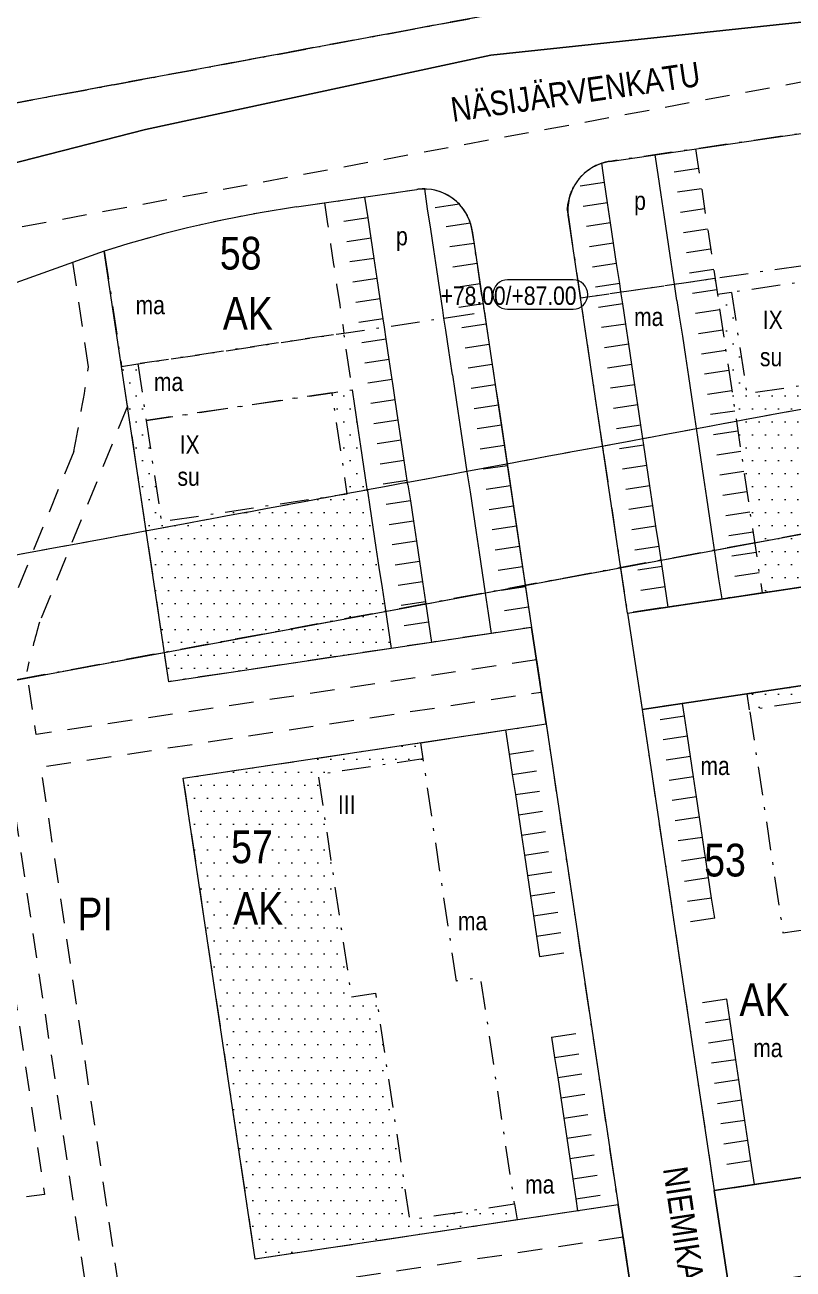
# Model space of a CAD drawing. Header units: metres. Extents: x 24485995 to 24488038, y 6819999 to 6822001.
# Drawn here: x 24486143.6 to 24486237.6, y 6821320.3 to 6821472.5 of the extents above; entities that cross this region are included whole.
import ezdxf

# ---------------------------------------------------------------- set-up
doc = ezdxf.new("R2010")
doc.units = ezdxf.units.M
for name, pattern in [('k10020', [0]), ('k10040', [10.3, 3.5, -1.5, 0.3, -1.5, 3.5]), ('k10050', [8, 3, -2, 3]), ('k10li0', [0]), ('k10rt0', [0]), ('k10vi1', [0])]:
    doc.linetypes.add(name, pattern=pattern)
for name, color, linetype, lineweight in [('AK_AsemakaavaTeksti_Kadun_puistonnimi', 7, 'Continuous', 0), ('AK_AsemakaavaTeksti_Korttelinumero', 7, 'Continuous', 0), ('AK_AsemakaavaViiva_Kaupunginosan_raja', 7, 'Continuous', 0), ('AK_Kaavamerkinta_Kayttotarkoitusalue', 7, 'Continuous', 0), ('AK_KayttotarkoitusSymboliViiva_Rautatiealueen_kuvio', 14, 'Continuous', 0), ('AK_KayttotarkoitusSymboliViiva_Virkistysalueen_kuvio_murtoviiva', 7, 'Continuous', 0), ('AK_KayttotarkoitusViiva', 7, 'Continuous', 0), ('AK_MaanalainenkSymboli', 132, 'Continuous', 0), ('AK_MaanalainenkTeksti_Korkeusmerkinta', 132, 'Continuous', 0), ('AK_MaanalainenkViiva_Alueenosan_raja', 132, 'Continuous', 0), ('AK_MaanalainenkViiva_Liikennealueen_kuvio', 132, 'Continuous', 0), ('AK_MaanalainenkViiva_Ohj_Alueenosan_raja', 132, 'Continuous', 0), ('AK_MuuAsemakaavaTeksti_Alueenosan_kayttotarkoitus', 7, 'Continuous', 0), ('AK_MuuAsemakaavaViiva_alueenosan_raja', 7, 'Continuous', 0), ('AK_MuuAsemakaavaViiva_Ohj_alueenosan_raja', 7, 'Continuous', 0), ('AK_Poistettava_merkintä', 7, 'Continuous', 0), ('AK_RakennusalaTeksti_Kerrosala_tai_luku', 7, 'Continuous', 0), ('AK_RakentaminenTeksti_Korkeusmerkinta_ja_soikio', 7, 'Continuous', 0), ('AK_YmparistoAlue_Istutettava_alue', 7, 'Continuous', 0)]:
    doc.layers.add(name, color=color, linetype=linetype, lineweight=lineweight)
doc.styles.add('ArialNarrow', font='ARIALN.TTF')
pattern_1 = [(0, (0, 0), (0.79375, 1.5875), [0, -1.5875])]

# ---------------------------------------------------------------- blocks, each defined once
blk = doc.blocks.new('AKP43')
at = {"layer": 'AK_RakentaminenTeksti_Korkeusmerkinta_ja_soikio', "color": 7, "linetype": 'Continuous', "lineweight": 13}
for p, q in [((4, 1.800000000745058), (-4, 1.800000000745058)), ((-4, -1.799999999813735), (4, -1.799999999813735))]:
    blk.add_line(p, q, dxfattribs=at)
for centre, start, end in [((-4, 0), 90, 270), ((4, 0), 270, 90)]:
    blk.add_arc(centre, 1.8, start, end, dxfattribs=at)

msp = doc.modelspace()

# ---------------------------------------------------------------- hatches: boundary and pattern name
at = {"layer": 'AK_YmparistoAlue_Istutettava_alue', "linetype": 'Continuous', "lineweight": 0}
h = msp.add_hatch(dxfattribs=at)
h.set_pattern_fill('DOTS', style=0)
h.set_pattern_definition(pattern_1)
h.paths.add_polyline_path([(24486232.6800479, 6821410.4779428), (24486233.04304731, 6821407.997284801), (24486233.4142462, 6821405.52662806), (24486233.78554481, 6821403.0559724), (24486235.5178961, 6821403.31607352), (24486259.7465263, 6821406.93693332), (24486261.7264724, 6821407.23692548), (24486255.9764938, 6821445.61679335), (24486254.0049385, 6821445.326844881), (24486254.2936341, 6821443.35631758), (24486256.1498027, 6821430.99306077), (24486231.9045043, 6821427.462539521), (24486230.0566003, 6821439.82596912), (24486228.3242416, 6821439.57590473), (24486228.604743, 6821437.6754505), (24486228.9759446, 6821435.19478054), (24486229.3471459, 6821432.724111911), (24486229.7184469, 6821430.25334436), (24486230.0896478, 6821427.7826779), (24486230.4526487, 6821425.312012651), (24486230.8238491, 6821422.8313481), (24486231.1951493, 6821420.36068488), (24486231.5663493, 6821417.89002274), (24486231.9375491, 6821415.41936168), (24486232.3088486, 6821412.9487017)], flags=0)
h = msp.add_hatch(dxfattribs=at)
h.set_pattern_fill('DOTS', style=0)
h.set_pattern_definition(pattern_1)
h.paths.add_polyline_path([(24486188.396765, 6821396.26542602), (24486188.0337589, 6821398.74611566), (24486187.6625529, 6821401.21680539), (24486187.291247, 6821403.6875952), (24486186.9200411, 6821406.158285081), (24486186.5488351, 6821408.62897503), (24486186.1775291, 6821411.09966506), (24486185.8145228, 6821413.58035513), (24486185.5176181, 6821415.55092707), (24486185.4433168, 6821416.0510453), (24486185.0721108, 6821418.521735541), (24486184.7008047, 6821420.99242586), (24486184.3295986, 6821423.46321626), (24486183.9583924, 6821425.94390703), (24486183.6613876, 6821427.91447927), (24486181.1947372, 6821427.54446855), (24486183.0427681, 6821415.1809155), (24486160.2988291, 6821411.78092468), (24486158.4425956, 6821424.14438906), (24486157.4113765, 6821431.066349531), (24486155.4315163, 6821430.776421361), (24486156.16572971, 6821425.895036951), (24486161.2063213, 6821392.19537281), (24486163.1862807, 6821392.495404281)], flags=0)
h = msp.add_hatch(dxfattribs=at)
h.set_pattern_fill('DOTS', style=0)
h.set_pattern_definition(pattern_1)
h.paths.add_polyline_path([(24486232.2594406, 6821388.74214936), (24486245.1202592, 6821390.662655171), (24486249.1955873, 6821363.40562475), (24486252.4788803, 6821363.89579872), (24486256.6777182, 6821336.289692641), (24486256.9745965, 6821334.30925918), (24486272.3021044, 6821336.60005834), (24486272.0051261, 6821338.5804918), (24486267.8722842, 6821366.206720191), (24486267.4267998, 6821369.16741779), (24486263.788816, 6821393.46345696), (24486263.4918246, 6821395.4339647), (24486231.9624418, 6821390.712592931)], flags=0)
h = msp.add_hatch(dxfattribs=at)
h.set_pattern_fill('DOTS', style=0)
h.set_pattern_definition(pattern_1)
h.paths.add_polyline_path([(24486200.5401211, 6821327.88741708), (24486190.6490515, 6821326.39722327), (24486186.5077989, 6821354.093974451), (24486183.5379592, 6821353.653982601), (24486179.4708238, 6821380.841505421), (24486182.4406627, 6821381.28150332), (24486192.32365941, 6821382.76156329), (24486192.0266548, 6821384.74213466), (24486162.9718525, 6821380.392033251), (24486163.2688577, 6821378.411459631), (24486171.4854079, 6821323.53687079), (24486171.7824007, 6821321.556363861), (24486203.806938, 6821326.346983251), (24486203.5099526, 6821328.327451731)], flags=0)

# ---------------------------------------------------------------- linework, layer by layer
at = {"layer": 'AK_AsemakaavaViiva_Kaupunginosan_raja', "linetype": 'k10020', "lineweight": 9, "flags": 128}
for points in [[(24486278.07331529, 6821477.122073819), (24486200.61294091, 6821468.838732268)], [(24486158.37279671, 6821459.763215926), (24486200.61294091, 6821468.838732268)], [(24486131.07835583, 6821452.758134727), (24486158.37279671, 6821459.763215926)]]:
    msp.add_lwpolyline(points, dxfattribs=at)
at = {"layer": 'AK_KayttotarkoitusSymboliViiva_Rautatiealueen_kuvio', "linetype": 'k10rt0', "lineweight": 9, "flags": 128}
msp.add_lwpolyline([(24486005.99423399, 6821388.563226432), (24486010.03913895, 6821390.920135058), (24486024.96278829, 6821399.615795745), (24486023.83879859, 6821401.644907457), (24486054.41108473, 6821418.713188458), (24486086.9603247, 6821436.884434412), (24486131.07835583, 6821452.758134727), (24486158.37279671, 6821459.763215926), (24486200.61294091, 6821468.838732268), (24486278.07331529, 6821477.122073819), (24486359.01624013, 6821493.398112214), (24486401.29204075, 6821501.900177225), (24486425.53338839, 6821508.186105141), (24486468.81518039, 6821521.221966089), (24486475.51799534, 6821523.240102465), (24486515.40295256, 6821541.250767545), (24486514.24502157, 6821545.71361188), (24486520.09688067, 6821549.513682462), (24486546.33428752, 6821566.382731635), (24486550.86419539, 6821569.300690281), (24486566.09888551, 6821579.111557184), (24486567.9788536, 6821580.744515781), (24486585.53755558, 6821595.994138113), (24486602.25927178, 6821610.517793327), (24486654.71841965, 6821664.046775838), (24486688.27501062, 6821696.478347421), (24486716.5307492, 6821720.856578141), (24486757.00818983, 6821751.965987767), (24486766.04901172, 6821756.975892978), (24486821.79757629, 6821783.229790713), (24486839.62614969, 6821791.625626315), (24486894.16770484, 6821804.31835214), (24486913.04722407, 6821808.71254201), (24486973.74101669, 6821820.316645614)], dxfattribs=at)
at = {"layer": 'AK_KayttotarkoitusSymboliViiva_Virkistysalueen_kuvio_murtoviiva', "linetype": 'k10vi1', "lineweight": 9, "flags": 128}
for points in [[(24486217.78521296, 6821397.62708182), (24486219.10800002, 6821388.792594674), (24486263.49272454, 6821395.436764717), (24486267.8685843, 6821366.202720115), (24486272.29930454, 6821336.603458169), (24486227.91572938, 6821329.957592281), (24486229.72459888, 6821318.156989726), (24486274.109174, 6821324.8008557), (24486282.91453034, 6821265.957832393), (24486238.53095518, 6821259.313966445), (24486240.28881804, 6821247.565361107), (24486284.67340033, 6821254.20922708), (24486293.47974031, 6821195.366203799), (24486313.25811803, 6821198.326589695), (24486303.28485212, 6821264.96235118), (24486295.885393, 6821314.40969011), (24486335.44313156, 6821320.330475562), (24486341.64167412, 6821278.913873076), (24486346.46952032, 6821279.635972115), (24486349.9304101, 6821280.1540431), (24486341.71801942, 6821335.015191885), (24486386.42862277, 6821341.709108896), (24486384.66875727, 6821353.458712396), (24486339.95914874, 6821346.76379544), (24486331.15182868, 6821405.596810191), (24486375.86241993, 6821412.290727202), (24486374.10355327, 6821424.039330756), (24486329.39296716, 6821417.345413746), (24486321.31644452, 6821471.298359509), (24486253.61091347, 6821461.442486028), (24486261.72477248, 6821407.237825497), (24486220.30791907, 6821401.03813058)], [(24486072.5892493, 6821377.329665583), (24486074.0809965, 6821367.848720061), (24486103.75637659, 6821372.24662092), (24486112.51455587, 6821313.170346985), (24486082.83917578, 6821308.772437545), (24486084.5992116, 6821296.935981337), (24486143.94483256, 6821305.76160141), (24486152.42166135, 6821248.768209566), (24486182.08373735, 6821253.008798746), (24486173.59105409, 6821309.756437382), (24486217.97594541, 6821316.39889899), (24486216.16605348, 6821328.198608214), (24486171.78210073, 6821321.555463864), (24486162.97415248, 6821380.390533115), (24486207.35924045, 6821387.03400351), (24486205.59121434, 6821398.84242283), (24486161.20612125, 6821392.199972963), (24486153.3189768, 6821444.883955521), (24486124.72158518, 6821434.633804368), (24486131.47872425, 6821389.056040542), (24486101.76034029, 6821384.949121088), (24486075.08661366, 6821380.758784631)]]:
    msp.add_lwpolyline(points, dxfattribs=at)
at = {"layer": 'AK_KayttotarkoitusViiva', "linetype": 'Continuous', "lineweight": 20, "flags": 128}
for points in [[(24486468.81518039, 6821521.221966089), (24486425.53338839, 6821508.186105141), (24486401.29204075, 6821501.900177225), (24486359.01624013, 6821493.398112214), (24486278.07331529, 6821477.122073819), (24486200.61294091, 6821468.838732268), (24486158.37279671, 6821459.763215926), (24486131.07835583, 6821452.758134727), (24486086.9603247, 6821436.884434412), (24486054.41108473, 6821418.713188458)], [(24486215.16073804, 6821455.844711784), (24486253.61091347, 6821461.442486028)], [(24486217.34097528, 6821400.594008325), (24486261.72477248, 6821407.237825497), (24486253.61091347, 6821461.442486028)], [(24486176.84749727, 6821450.271145733), (24486191.52920583, 6821452.40859831)], [(24486217.34097528, 6821400.594008325), (24486210.0918694, 6821449.018723059)], [(24486198.32810269, 6821447.359163151), (24486205.59121434, 6821398.842422829)], [(24486153.3189768, 6821444.883955521), (24486124.72158518, 6821434.633804367)], [(24486205.59121434, 6821398.842422829), (24486161.20612125, 6821392.199972962), (24486153.31897681, 6821444.883955473)], [(24486217.34097528, 6821400.594008325), (24486219.10800002, 6821388.792594674)], [(24486205.59121434, 6821398.842422829), (24486207.35924045, 6821387.03400351)], [(24486227.91572938, 6821329.957592281), (24486272.29930454, 6821336.60345817), (24486267.8685843, 6821366.202720115), (24486263.49272453, 6821395.436764717), (24486219.10800002, 6821388.792594674)], [(24486219.10800002, 6821388.792594674), (24486223.48403803, 6821359.557679623), (24486227.91572938, 6821329.957592281)], [(24486216.16605348, 6821328.198608214), (24486171.78210073, 6821321.555463864), (24486162.97415248, 6821380.390533115), (24486207.35924045, 6821387.03400351)], [(24486207.35924045, 6821387.03400351), (24486216.16605348, 6821328.198608214)], [(24486229.72459888, 6821318.156989726), (24486227.91572938, 6821329.957592281)], [(24486216.16605348, 6821328.198608214), (24486217.97594541, 6821316.398898989)]]:
    msp.add_lwpolyline(points, dxfattribs=at)
at = {"layer": 'AK_KayttotarkoitusViiva', "linetype": 'Continuous', "lineweight": 20}
for centre, radius, start, end in [((24486216.0258722, 6821449.907252938), 6.000156218839134, 98.29010358603932, 188.5159353712371), ((24486192.39546129, 6821446.473020489), 5.998456685612816, 8.495309853596382, 98.3032919427339), ((24486198.45754284, 6821301.815473225), 150.0202678634539, 98.2821267849979, 107.5106534254823)]:
    msp.add_arc(centre, radius, start, end, dxfattribs=at)
at = {"layer": 'AK_MaanalainenkViiva_Alueenosan_raja', "linetype": 'k10040', "lineweight": 5, "flags": 128}
for points in [[(24487904.87361478, 6822000), (24487912.66284948, 6821965.547976473), (24487865.91136703, 6821959.023233232), (24487839.00619374, 6821960.380583877), (24487795.62629104, 6821934.664907007), (24487733.22875406, 6821897.545141296), (24487490.510862, 6821748.591781736), (24487460.3801885, 6821729.374021492), (24487429.63895261, 6821710.439940128), (24487387.97988486, 6821686.566355907), (24487345.69957396, 6821664.46906561), (24487302.60738452, 6821644.026461491), (24487279.84107781, 6821634.2464034), (24487264.67166211, 6821627.98431945), (24487270.51552001, 6821613.251548915), (24487232.97410927, 6821598.363847012), (24487181.74592813, 6821580.346975229), (24487129.78396214, 6821564.570710141), (24487077.1861056, 6821551.064810015), (24487055.54982226, 6821546.214902224), (24487022.13461854, 6821539.734683873), (24487007.30555641, 6821528.531753907), (24486995.33731901, 6821519.49009478), (24486983.33516304, 6821510.493508863), (24486970.66175149, 6821502.470126279), (24486957.19624962, 6821495.861777741), (24486943.09603314, 6821490.745696072), (24486928.63298261, 6821486.769390621), (24486923.49114936, 6821485.99819088), (24486908.85468889, 6821483.802460931), (24486903.4165291, 6821482.986622904), (24486900.74834574, 6821482.586340739), (24486891.59202226, 6821484.389481076), (24486877.62462682, 6821489.857638838), (24486864.68187993, 6821497.438757803), (24486853.08101586, 6821506.947007664), (24486732.65993438, 6821483.587592342), (24486723.16988507, 6821482.645788054), (24486713.63744644, 6821482.362874729), (24486704.10830397, 6821482.740207276), (24486694.62813206, 6821483.775978277), (24486685.24237313, 6821485.465222054), (24486671.58047312, 6821487.444848998), (24486657.8127737, 6821486.434926826), (24486560.79676686, 6821470.077746279), (24486112.19613158, 6821386.781519877), (24486064.08721448, 6821378.832821947), (24486015.55370751, 6821372.777475479), (24486000, 6821371.459941946)], [(24486000, 6821441.035486626), (24486006.51055034, 6821441.618322921), (24486037.68157107, 6821445.255980505), (24486068.74285595, 6821449.734492408), (24486099.77202638, 6821455.063633296), (24486440.30972244, 6821518.286961881), (24486475.1595747, 6821526.455787761), (24486665.20312393, 6821561.747659622), (24486731.00483324, 6821589.689921978), (24486824.72015032, 6821608.390456507), (24486847.28745229, 6821612.893574976), (24486930.26530436, 6821629.450788696), (24486952.75666698, 6821633.937925419)]]:
    msp.add_lwpolyline(points, dxfattribs=at)
at = {"layer": 'AK_MaanalainenkViiva_Liikennealueen_kuvio', "linetype": 'k10li0', "lineweight": 5, "flags": 128}
for points in [[(24486000, 6821371.459941946), (24486015.55370751, 6821372.777475479), (24486064.08721448, 6821378.832821947), (24486112.19613158, 6821386.781519877), (24486560.79676686, 6821470.077746279), (24486657.8127737, 6821486.434926826), (24486671.58047312, 6821487.444848998), (24486685.24237313, 6821485.465222054), (24486694.62813206, 6821483.775978277), (24486704.10830397, 6821482.740207276), (24486713.63744644, 6821482.362874729), (24486723.16988507, 6821482.645788054), (24486732.65993438, 6821483.587592342), (24486853.08101586, 6821506.947007664), (24486864.68187993, 6821497.438757803), (24486877.62462682, 6821489.857638838), (24486891.59202226, 6821484.389481076), (24486900.74834574, 6821482.586340739), (24486903.4165291, 6821482.986622904), (24486908.85468889, 6821483.802460931), (24486923.49114936, 6821485.99819088), (24486928.63298261, 6821486.769390621), (24486943.09603314, 6821490.745696072), (24486957.19624962, 6821495.861777741), (24486970.66175149, 6821502.470126279), (24486983.33516304, 6821510.493508863), (24486995.33731901, 6821519.49009478), (24487007.30555641, 6821528.531753907), (24487022.13461854, 6821539.734683873), (24487055.54982226, 6821546.214902224), (24487077.1861056, 6821551.064810015), (24487129.78396214, 6821564.570710141), (24487181.74592813, 6821580.346975229), (24487232.97410927, 6821598.363847012), (24487270.51552001, 6821613.251548915), (24487264.67166211, 6821627.98431945), (24487279.84107781, 6821634.2464034), (24487302.60738452, 6821644.026461491), (24487345.69957396, 6821664.46906561), (24487387.97988486, 6821686.566355907), (24487429.63895261, 6821710.439940128), (24487460.3801885, 6821729.374021492), (24487490.510862, 6821748.591781736), (24487733.22875406, 6821897.545141296), (24487795.62629104, 6821934.664907007), (24487839.00619374, 6821960.380583877), (24487865.91136703, 6821959.023233232), (24487912.66284948, 6821965.547976473), (24487904.87361478, 6822000)], [(24486952.75666698, 6821633.937925419), (24486930.26530436, 6821629.450788696), (24486847.28745229, 6821612.893574976), (24486824.72015032, 6821608.390456507), (24486731.00483324, 6821589.689921978), (24486665.20312393, 6821561.747659622), (24486475.1595747, 6821526.455787761), (24486440.30972244, 6821518.286961881), (24486099.77202638, 6821455.063633296), (24486068.74285595, 6821449.734492408), (24486037.68157107, 6821445.255980505), (24486006.51055034, 6821441.618322921), (24486000, 6821441.035486626)]]:
    msp.add_lwpolyline(points, dxfattribs=at)
at = {"layer": 'AK_MaanalainenkViiva_Ohj_Alueenosan_raja', "linetype": 'k10050', "lineweight": 5, "flags": 128}
for points in [[(24486000, 6821425.974957629), (24486008.04983709, 6821426.695594965), (24486039.62193151, 6821430.381455087), (24486071.08328405, 6821434.916242789), (24486102.4110762, 6821440.296666589), (24486443.39178116, 6821503.603404675), (24486478.24162368, 6821511.772215958), (24486674.93828571, 6821548.299689063), (24486691.1830518, 6821553.212569921), (24486705.96310273, 6821561.554150122), (24486712.47656316, 6821565.792840132), (24486719.35890751, 6821569.4018494), (24486726.54943561, 6821572.349337096), (24486733.93942276, 6821574.980511087), (24486968.95230106, 6821621.873653551), (24486982.25479571, 6821622.725367483), (24486995.56167304, 6821621.944930144), (24487008.67343405, 6821619.54402332), (24487025.99593863, 6821617.265540414), (24487043.38101058, 6821619.003065493), (24487079.62243222, 6821627.512906465), (24487115.57660186, 6821637.164542367), (24487158.1792231, 6821646.889163306), (24487215.01930819, 6821667.034208128), (24487270.75622987, 6821690.055705404), (24487325.2442119, 6821715.894095032), (24487378.33962444, 6821744.482505399), (24487399.52053005, 6821756.85665916), (24487420.53116028, 6821769.517554832), (24487441.77202309, 6821782.516764118), (24487577.80325762, 6821865.992210007), (24487628.4900544, 6821898.269683968), (24487766.31448046, 6821982.846552528), (24487783.58924551, 6821993.413718481), (24487794.5766772, 6822000)], [(24487904.87339222, 6822000), (24487909.36283025, 6821980.142686132), (24487865.25998219, 6821974.073706715), (24487835.24549861, 6821975.587920698), (24487787.96676784, 6821947.56157241), (24487725.47054499, 6821910.383148302), (24487482.55415126, 6821761.307865121), (24487452.41329662, 6821742.083596319), (24487421.97459453, 6821723.33586581), (24487380.7741803, 6821699.725064206), (24487339.00867076, 6821677.896793846), (24487296.43032693, 6821657.698653143), (24487274.01855171, 6821648.070895205), (24487241.88627379, 6821634.806373271), (24487209.38911433, 6821622.462703989), (24487176.55345565, 6821611.04992382), (24487143.40595414, 6821600.577301731), (24487112.33100671, 6821592.056149246), (24487081.25603137, 6821583.535038142), (24487052.48380855, 6821576.807952903), (24487018.01780948, 6821570.337142857), (24486849.52102042, 6821538.950983053), (24486695.51194739, 6821510.350964483), (24486558.05864524, 6821484.825195177), (24486109.60384977, 6821401.557171783), (24486061.93468444, 6821393.681123991), (24486013.99091123, 6821387.69935043), (24486000, 6821386.514201333)], [(24486903.4165291, 6821482.986622904), (24486908.85468889, 6821483.802460931), (24486923.49114936, 6821485.99819088), (24486928.63298261, 6821486.769390621), (24486943.09603314, 6821490.745696072), (24486957.19624962, 6821495.861777741), (24486970.66175149, 6821502.470126279), (24486983.33516304, 6821510.493508863), (24486995.33731901, 6821519.49009478), (24487007.30555641, 6821528.531753907), (24487022.13461854, 6821539.734683873), (24487055.54982226, 6821546.214902224), (24487077.1861056, 6821551.064810015), (24487129.78396214, 6821564.570710141), (24487181.74592813, 6821580.346975229), (24487232.97410927, 6821598.363847012), (24487270.51552001, 6821613.251548915), (24487264.67166211, 6821627.98431945), (24487279.84107781, 6821634.2464034), (24487302.60738452, 6821644.026461491), (24487345.69957396, 6821664.46906561), (24487387.97988486, 6821686.566355907), (24487429.63895261, 6821710.439940128), (24487460.3801885, 6821729.374021492), (24487490.510862, 6821748.591781736), (24487733.22875406, 6821897.545141296), (24487795.62629104, 6821934.664907007), (24487839.00619374, 6821960.380583877), (24487865.91136703, 6821959.023233232), (24487912.66284948, 6821965.547976473), (24487909.36283025, 6821980.142686132), (24487865.25998219, 6821974.073706715), (24487835.24549861, 6821975.587920698), (24487787.96676784, 6821947.56157241), (24487725.47054499, 6821910.383148302), (24487482.55415126, 6821761.307865121), (24487452.41329662, 6821742.083596319), (24487421.97459453, 6821723.33586581), (24487380.7741803, 6821699.725064206), (24487339.00867076, 6821677.896793846), (24487296.43032693, 6821657.698653143), (24487274.01855171, 6821648.070895205), (24487241.88627379, 6821634.806373271), (24487209.38911433, 6821622.462703989), (24487176.55345565, 6821611.04992382), (24487143.40595414, 6821600.577301731), (24487112.33100671, 6821592.056149246), (24487081.25603137, 6821583.535038142), (24487052.48380855, 6821576.807952903), (24487018.01780948, 6821570.337142857), (24486849.52102042, 6821538.950983053), (24486695.51194739, 6821510.350964483), (24486558.05864524, 6821484.825195177), (24486109.60384977, 6821401.557171783), (24486061.93468444, 6821393.681123991), (24486013.99091123, 6821387.69935043), (24486000, 6821386.514201333)], [(24486847.28745229, 6821612.893574976), (24486824.72015032, 6821608.390456507), (24486731.00483324, 6821589.689921978), (24486665.20312393, 6821561.747659622), (24486475.1595747, 6821526.455787761), (24486440.30972244, 6821518.286961881), (24486099.77202638, 6821455.063633296), (24486068.74285595, 6821449.734492408), (24486037.68157107, 6821445.255980505), (24486006.51055034, 6821441.618322921), (24486000, 6821441.035486626)], [(24486000, 6821425.974957629), (24486008.04983709, 6821426.695594965), (24486039.62193151, 6821430.381455087), (24486071.08328405, 6821434.916242789), (24486102.4110762, 6821440.296666589), (24486443.39178116, 6821503.603404675), (24486478.24162368, 6821511.772215958), (24486674.93828571, 6821548.299689063), (24486691.1830518, 6821553.212569921), (24486705.96310273, 6821561.554150122), (24486712.47656316, 6821565.792840132)], [(24486000, 6821371.459941946), (24486015.55370751, 6821372.777475479), (24486064.08721448, 6821378.832821947), (24486112.19613158, 6821386.781519877), (24486560.79676686, 6821470.077746279), (24486657.8127737, 6821486.434926826), (24486671.58047312, 6821487.444848998), (24486685.24237313, 6821485.465222054), (24486694.62813206, 6821483.775978277), (24486704.10830397, 6821482.740207276), (24486713.63744644, 6821482.362874729), (24486723.16988507, 6821482.645788054), (24486732.65993438, 6821483.587592342), (24486853.08101586, 6821506.947007664), (24486864.68187993, 6821497.438757803), (24486877.62462682, 6821489.857638838), (24486891.59202226, 6821484.389481076), (24486900.74834574, 6821482.586340739), (24486903.4165291, 6821482.986622904)]]:
    msp.add_lwpolyline(points, dxfattribs=at)
at = {"layer": 'AK_MuuAsemakaavaViiva_alueenosan_raja', "linetype": 'k10040', "lineweight": 5, "flags": 128}
for points in [[(24486210.0918694, 6821449.018723059), (24486211.56789154, 6821439.156371568), (24486228.02454013, 6821441.549861945), (24486255.97989371, 6821445.618193272), (24486253.61091347, 6821461.442486028), (24486225.65652277, 6821457.373344594), (24486215.16073804, 6821455.844711784)], [(24486176.84749727, 6821450.271145733), (24486180.24542976, 6821450.766019268), (24486191.52920583, 6821452.40859831)], [(24486153.3189768, 6821444.883955521), (24486155.43201631, 6821430.771421178), (24486157.40997652, 6821431.067349616), (24486182.62847016, 6821434.841433132), (24486199.81712613, 6821437.413804102), (24486198.32810269, 6821447.359163151)], [(24486255.97989371, 6821445.618193272), (24486261.72477248, 6821407.237825497), (24486259.74682624, 6821406.941833354), (24486235.51749613, 6821403.314873498), (24486233.7865448, 6821403.055872399)], [(24486230.05250043, 6821439.823769168), (24486231.90350432, 6821427.461439513), (24486256.14690282, 6821430.990060795), (24486254.29693408, 6821443.352217451), (24486230.05250043, 6821439.823769168)], [(24486211.56789154, 6821439.156371568), (24486228.02454013, 6821441.549861945), (24486233.7865448, 6821403.055872399), (24486217.34097528, 6821400.594008325), (24486211.56789154, 6821439.156371568)], [(24486228.23454124, 6821440.144821231), (24486228.32054167, 6821439.571804719)], [(24486230.05250043, 6821439.823769168), (24486228.32054167, 6821439.571804719)], [(24486194.87222502, 6821436.673985432), (24486199.81712613, 6821437.413804102)], [(24486199.81712613, 6821437.413804102), (24486200.03912961, 6821435.930750664)], [(24486200.03912961, 6821435.930750664), (24486200.40913539, 6821433.458661648)], [(24486157.40997652, 6821431.067349616), (24486158.44599555, 6821424.144088911), (24486181.19253721, 6821427.548268758), (24486183.6644875, 6821427.918179254), (24486182.62847016, 6821434.841433132), (24486157.40997652, 6821431.067349616)], [(24486200.40913539, 6821433.458661648), (24486200.77914115, 6821430.986572705)], [(24486200.77914115, 6821430.986572705), (24486200.85314231, 6821430.490554878), (24486201.1491469, 6821428.513483807)], [(24486158.44599555, 6821424.144088911), (24486160.29702916, 6821411.78162477), (24486183.0425681, 6821415.185815655), (24486181.19253721, 6821427.548268758), (24486158.44599555, 6821424.144088911)], [(24486183.96049242, 6821425.940106823), (24486183.6644875, 6821427.918179254)], [(24486201.1491469, 6821428.513483807), (24486201.5201526, 6821426.04039494)], [(24486188.40056489, 6821396.270026012), (24486163.18408071, 6821392.495904381), (24486161.20612125, 6821392.199972962), (24486156.16302983, 6821425.89023691)], [(24486184.33049857, 6821423.466016306), (24486183.96049242, 6821425.940106823)], [(24486201.5201526, 6821426.04039494), (24486201.89015831, 6821423.568306218)], [(24486184.70050469, 6821420.993925922), (24486184.33049857, 6821423.466016306)], [(24486201.89015831, 6821423.568306218), (24486202.26016399, 6821421.096217569)], [(24486185.07051079, 6821418.52183561), (24486184.70050469, 6821420.993925922)], [(24486202.26016399, 6821421.096217569), (24486202.63016966, 6821418.623128963)], [(24486185.44051687, 6821416.049745373), (24486185.07051079, 6821418.52183561)], [(24486202.63016966, 6821418.623128963), (24486202.7041708, 6821418.12811124), (24486203.00017532, 6821416.15004043)], [(24486185.51451809, 6821415.555727347), (24486185.44051687, 6821416.049745373)], [(24486185.51451809, 6821415.555727347), (24486185.81052295, 6821413.575655147)], [(24486203.00017532, 6821416.15004043), (24486203.37018094, 6821413.677952)], [(24486203.37018094, 6821413.677952), (24486203.74018656, 6821411.205863644)], [(24486185.81052295, 6821413.575655147), (24486186.18052899, 6821411.103565055)], [(24486186.18052899, 6821411.103565055), (24486186.55053502, 6821408.631475039)], [(24486203.74018656, 6821411.205863644), (24486204.11119214, 6821408.732775291)], [(24486186.55053502, 6821408.631475039), (24486186.92054104, 6821406.158385062)], [(24486204.11119214, 6821408.732775291), (24486204.48119771, 6821406.25968705)], [(24486186.92054104, 6821406.158385062), (24486187.29054702, 6821403.68629519)], [(24486204.48119771, 6821406.25968705), (24486204.85120327, 6821403.787598914)], [(24486187.29054702, 6821403.68629519), (24486187.660553, 6821401.214205392)], [(24486204.85120327, 6821403.787598914), (24486205.22120881, 6821401.31551085)], [(24486187.660553, 6821401.214205392), (24486188.03055896, 6821398.742115666)], [(24486205.22120881, 6821401.31551085), (24486205.59121434, 6821398.842422829), (24486200.64631509, 6821398.102596701)], [(24486188.03055896, 6821398.742115666), (24486188.40056489, 6821396.270026012)], [(24486200.64631509, 6821398.102596701), (24486193.34546396, 6821397.009852866)], [(24486231.96464176, 6821390.717593058), (24486263.49272453, 6821395.436764717), (24486263.78871601, 6821393.458756938), (24486267.42459992, 6821369.16971776), (24486267.8685843, 6821366.202720115), (24486272.00332618, 6821338.581391727), (24486272.29930454, 6821336.60345817), (24486256.97579648, 6821334.309159215)], [(24486231.96464176, 6821390.717593058), (24486219.10800002, 6821388.792594674), (24486223.04003821, 6821362.524753228), (24486224.52097749, 6821352.63483046), (24486227.91572938, 6821329.957592281), (24486256.97579648, 6821334.309159215)], [(24486232.26064056, 6821388.739549307), (24486231.96464176, 6821390.717593058)], [(24486249.19718722, 6821363.407324809), (24486245.11725924, 6821390.663655171), (24486232.26064056, 6821388.739549307), (24486236.34060966, 6821361.482016804), (24486239.67949937, 6821361.982099602), (24486249.19718722, 6821363.407324809)], [(24486192.03055476, 6821384.739534433), (24486207.35924045, 6821387.03400351), (24486211.50430006, 6821359.341026725), (24486212.98523354, 6821349.451148733), (24486216.16605348, 6821328.198608214), (24486203.80433805, 6821326.348883259)], [(24486203.80433805, 6821326.348883259), (24486171.78210073, 6821321.555463864), (24486171.48610787, 6821323.533470775), (24486163.27015768, 6821378.41245961), (24486162.97415248, 6821380.390533115), (24486192.03055476, 6821384.739534433)], [(24486192.32655939, 6821382.761463175), (24486192.03055476, 6821384.739534433)], [(24486196.3966007, 6821355.574602445), (24486192.32655939, 6821382.761463175), (24486182.43676275, 6821381.280803449), (24486179.4698238, 6821380.836905313), (24486183.53885913, 6821353.651082587), (24486186.50579898, 6821354.094974515), (24486190.65165143, 6821326.402123175), (24486200.54142106, 6821327.882917128), (24486203.50835263, 6821328.326851777), (24486199.36354192, 6821356.018487296), (24486196.3966007, 6821355.574602445)], [(24486203.50835263, 6821328.326851777), (24486203.80433805, 6821326.348883259)]]:
    msp.add_lwpolyline(points, dxfattribs=at)
at = {"layer": 'AK_MuuAsemakaavaViiva_alueenosan_raja', "linetype": 'k10040', "lineweight": 5}
for centre, radius, start, end in [((24486216.19039437, 6821449.68381656), 6.263870371743188, 108.9063744633049, 151.3424152387882), ((24486216.07288203, 6821449.717374789), 6.194857972669388, 98.46713769393558, 107.9786778891466), ((24486192.39691606, 6821446.463722087), 6.007867704533447, 88.93877302341578, 98.3042152429511), ((24486192.39278555, 6821446.467496879), 6.004171528230724, 43.47146172440586, 88.89869772112644), ((24486216.17857446, 6821449.689274967), 6.250880741012639, 151.3343635784515, 176.7306761718457), ((24486198.45754284, 6821301.815473225), 150.0202678634539, 98.2821267849979, 107.5106534254823), ((24486192.36575902, 6821446.454585694), 6.032674998912388, 17.53538942283728, 43.38385435012928), ((24486192.06989035, 6821446.400425757), 6.331224127812168, 8.709807896827783, 17.19601735676861)]:
    msp.add_arc(centre, radius, start, end, dxfattribs=at)
at = {"layer": 'AK_MuuAsemakaavaViiva_Ohj_alueenosan_raja', "linetype": 'k10050', "lineweight": 5, "flags": 128}
for points in [[(24486221.06963367, 6821454.239417559), (24486220.70862845, 6821456.652502747)], [(24486225.65652277, 6821457.373344594), (24486228.23454124, 6821440.144821231)], [(24486214.51276349, 6821453.258663191), (24486214.16075826, 6821455.609746804)], [(24486226.01452598, 6821454.97926874), (24486221.06963367, 6821454.239417559)], [(24486214.51276349, 6821453.258663191), (24486210.69383915, 6821452.687806029)], [(24486214.88276897, 6821450.78557532), (24486214.51276349, 6821453.258663191)], [(24486221.439639, 6821451.767330351), (24486221.06963367, 6821454.239417559)], [(24486192.87419279, 6821450.026470294), (24486192.50818683, 6821452.470559289)], [(24486226.38452907, 6821452.507191465), (24486221.439639, 6821451.767330351)], [(24486221.8096443, 6821449.295243218), (24486221.439639, 6821451.767330351)], [(24486180.24542976, 6821450.766019268), (24486180.63043635, 6821448.191924324), (24486181.00044265, 6821445.719833209), (24486181.37044894, 6821443.246742135), (24486181.74045521, 6821440.773651135), (24486182.11046146, 6821438.301560239), (24486182.48046768, 6821435.829469415), (24486182.62847016, 6821434.841433132)], [(24486185.57533792, 6821448.931741138), (24486185.19333152, 6821451.485834847)], [(24486196.75011582, 6821450.598325924), (24486195.38214298, 6821450.396376896), (24486192.87419279, 6821450.026470294)], [(24486214.88276897, 6821450.78557532), (24486209.93786708, 6821450.045759743)], [(24486215.25277445, 6821448.312487524), (24486214.88276897, 6821450.78557532)], [(24486185.57533792, 6821448.931741138), (24486180.63043635, 6821448.191924324)], [(24486185.94534411, 6821446.4596505), (24486185.57533792, 6821448.931741138)], [(24486193.24419879, 6821447.554380362), (24486192.87419279, 6821450.026470294)], [(24486226.75453194, 6821450.035115271), (24486221.8096443, 6821449.295243218)], [(24486222.17964839, 6821446.822161011), (24486221.8096443, 6821449.295243218)], [(24486198.11810191, 6821448.272199223), (24486193.24419879, 6821447.554380362)], [(24486193.61420478, 6821445.081290472), (24486193.24419879, 6821447.554380362)], [(24486215.25277445, 6821448.312487524), (24486210.30787267, 6821447.572671468)], [(24486215.62277989, 6821445.840399831), (24486215.25277445, 6821448.312487524)], [(24486227.1245346, 6821447.56204013), (24486222.17964839, 6821446.822161011)], [(24486185.94534411, 6821446.4596505), (24486181.00044265, 6821445.719833209)], [(24486186.31535029, 6821443.986559905), (24486185.94534411, 6821446.4596505)], [(24486198.55910631, 6821445.821107516), (24486193.61420478, 6821445.081290472)], [(24486215.62277989, 6821445.840399831), (24486210.67787823, 6821445.100583295)], [(24486215.99278531, 6821443.368312209), (24486215.62277989, 6821445.840399831)], [(24486222.54965227, 6821444.349079896), (24486222.17964839, 6821446.822161011)], [(24486149.48105812, 6821443.508070794), (24486153.3189768, 6821444.883955521)], [(24486193.98421075, 6821442.609200688), (24486193.61420478, 6821445.081290472)], [(24486227.49453703, 6821445.088966066), (24486222.54965227, 6821444.349079896)], [(24486222.91965592, 6821441.876999888), (24486222.54965227, 6821444.349079896)], [(24486151.39609441, 6821430.716584519), (24486149.48105812, 6821443.508070794)], [(24486186.31535029, 6821443.986559905), (24486181.37044894, 6821443.246742135)], [(24486186.68535643, 6821441.513469383), (24486186.31535029, 6821443.986559905)], [(24486198.92911216, 6821443.349018208), (24486193.98421075, 6821442.609200688)], [(24486194.35421671, 6821440.137110974), (24486193.98421075, 6821442.609200688)], [(24486215.99278531, 6821443.368312209), (24486211.04788379, 6821442.628495196)], [(24486216.36279074, 6821440.895224632), (24486215.99278531, 6821443.368312209)], [(24486227.86453925, 6821442.61689311), (24486222.91965592, 6821441.876999888)], [(24486186.68535643, 6821441.513469383), (24486181.74045521, 6821440.773651135)], [(24486187.05536256, 6821439.041378966), (24486186.68535643, 6821441.513469383)], [(24486223.07665738, 6821440.829966318), (24486222.91965592, 6821441.876999888)], [(24486199.29911799, 6821440.876928974), (24486194.35421671, 6821440.137110974)], [(24486194.72422264, 6821437.664021304), (24486194.35421671, 6821440.137110974)], [(24486216.36279074, 6821440.895224632), (24486211.41788932, 6821440.155407141)], [(24486216.51579295, 6821439.876188544), (24486216.36279074, 6821440.895224632)], [(24486216.73379611, 6821438.422137087), (24486216.51579295, 6821439.876188544)], [(24486223.28965935, 6821439.404920959), (24486223.07665738, 6821440.829966318)], [(24486228.23454124, 6821440.144821231), (24486223.28965935, 6821439.404920959)], [(24486187.05536256, 6821439.041378966), (24486182.11046146, 6821438.301560239)], [(24486187.42536867, 6821436.56928862), (24486187.05536256, 6821439.041378966)], [(24486199.66912381, 6821438.403839782), (24486194.72422264, 6821437.664021304)], [(24486216.73379611, 6821438.422137087), (24486211.78889481, 6821437.682319118)], [(24486217.10380149, 6821435.950049684), (24486216.73379611, 6821438.422137087)], [(24486223.3756601, 6821438.831902812), (24486223.28965935, 6821439.404920959)], [(24486223.3756601, 6821438.831902812), (24486223.66066253, 6821436.931843061)], [(24486187.42536867, 6821436.56928862), (24486182.48046768, 6821435.829469415)], [(24486187.5733711, 6821435.581252526), (24486187.42536867, 6821436.56928862)], [(24486194.87222502, 6821436.673985432), (24486194.72422264, 6821437.664021304)], [(24486195.09422856, 6821435.190931708), (24486194.87222502, 6821436.673985432)], [(24486228.605543, 6821437.671750385), (24486223.66066253, 6821436.931843061)], [(24486223.66066253, 6821436.931843061), (24486224.03066552, 6821434.458766264)], [(24486187.79537477, 6821434.096198318), (24486187.5733711, 6821435.581252526)], [(24486200.03912961, 6821435.930750664), (24486195.09422856, 6821435.190931708)], [(24486195.46423446, 6821432.718842213), (24486195.09422856, 6821435.190931708)], [(24486217.10380149, 6821435.950049684), (24486212.15890031, 6821435.210231238)], [(24486217.47380684, 6821433.477962356), (24486217.10380149, 6821435.950049684)], [(24486228.97554456, 6821435.198680645), (24486224.03066552, 6821434.458766264)], [(24486187.79537477, 6821434.096198318), (24486182.8504739, 6821433.356378635)], [(24486188.16538084, 6821431.624108118), (24486187.79537477, 6821434.096198318)], [(24486200.40913539, 6821433.458661648), (24486195.46423446, 6821432.718842213)], [(24486217.47380684, 6821433.477962356), (24486212.52890578, 6821432.738143432)], [(24486217.84381218, 6821431.004875073), (24486217.47380684, 6821433.477962356)], [(24486224.03066552, 6821434.458766264), (24486224.4006683, 6821431.986690576)], [(24486195.83424034, 6821430.246752794), (24486195.46423446, 6821432.718842213)], [(24486229.3455459, 6821432.726612006), (24486224.4006683, 6821431.986690576)], [(24486224.4006683, 6821431.986690576), (24486224.77067085, 6821429.514615966)], [(24486156.16302983, 6821425.89023691), (24486155.43201631, 6821430.771421178)], [(24486188.16538084, 6821431.624108118), (24486183.2204801, 6821430.884287958)], [(24486188.53538689, 6821429.152017992), (24486188.16538084, 6821431.624108118)], [(24486200.77914115, 6821430.986572705), (24486195.83424034, 6821430.246752794)], [(24486217.84381218, 6821431.004875073), (24486212.89891125, 6821430.265055669)], [(24486218.21481748, 6821428.531787821), (24486217.84381218, 6821431.004875073)], [(24486188.53538689, 6821429.152017992), (24486183.59048627, 6821428.412197354)], [(24486188.6093881, 6821428.657999988), (24486188.53538689, 6821429.152017992)], [(24486195.90824152, 6821429.75073487), (24486195.83424034, 6821430.246752794)], [(24486195.90824152, 6821429.75073487), (24486196.2042462, 6821427.773663417)], [(24486229.71554702, 6821430.254544448), (24486224.77067085, 6821429.514615966)], [(24486224.77067085, 6821429.514615966), (24486225.14167316, 6821427.041542392)], [(24486188.90539293, 6821426.67992794), (24486188.6093881, 6821428.657999988)], [(24486201.1491469, 6821428.513483807), (24486196.2042462, 6821427.773663417)], [(24486196.2042462, 6821427.773663417), (24486196.57525203, 6821425.300574072)], [(24486218.21481748, 6821428.531787821), (24486213.26991667, 6821427.79196794)], [(24486218.58482279, 6821426.059700713), (24486218.21481748, 6821428.531787821)], [(24486230.08654789, 6821427.781477927), (24486225.14167316, 6821427.041542392)], [(24486156.16302983, 6821425.89023691), (24486145.38239037, 6821399.480829201)], [(24486188.90539293, 6821426.67992794), (24486183.96049242, 6821425.940106823)], [(24486189.27539896, 6821424.205837899), (24486188.90539293, 6821426.67992794)], [(24486201.5201526, 6821426.04039494), (24486196.57525203, 6821425.300574072)], [(24486218.58482279, 6821426.059700713), (24486213.63992209, 6821425.319880352)], [(24486218.95482808, 6821423.587613677), (24486218.58482279, 6821426.059700713)], [(24486225.14167316, 6821427.041542392), (24486225.51167528, 6821424.568469916)], [(24486196.57525203, 6821425.300574072), (24486196.94525786, 6821422.828484872)], [(24486230.45654857, 6821425.308412504), (24486225.51167528, 6821424.568469916)], [(24486225.51167528, 6821424.568469916), (24486225.88167717, 6821422.096398547)], [(24486189.27539896, 6821424.205837899), (24486184.33049857, 6821423.466016306)], [(24486189.64540495, 6821421.733747994), (24486189.27539896, 6821424.205837899)], [(24486201.89015831, 6821423.568306218), (24486196.94525786, 6821422.828484872)], [(24486196.94525786, 6821422.828484872), (24486197.31526366, 6821420.356395744)], [(24486218.95482808, 6821423.587613677), (24486214.00992749, 6821422.84779284)], [(24486219.32483334, 6821421.114526685), (24486218.95482808, 6821423.587613677)], [(24486230.82654903, 6821422.836348184), (24486225.88167717, 6821422.096398547)], [(24486189.64540495, 6821421.733747994), (24486184.70050469, 6821420.993925922)], [(24486190.01541094, 6821419.26165816), (24486189.64540495, 6821421.733747994)], [(24486225.88167717, 6821422.096398547), (24486226.25167884, 6821419.624328257)], [(24486149.58018875, 6821420.346328107), (24486141.58945717, 6821400.77402125)], [(24486202.26016399, 6821421.096217569), (24486197.31526366, 6821420.356395744)], [(24486197.31526366, 6821420.356395744), (24486197.68526945, 6821417.88330666)], [(24486219.32483334, 6821421.114526685), (24486214.37993287, 6821420.37470537)], [(24486219.69583857, 6821418.641439727), (24486219.32483334, 6821421.114526685)], [(24486231.19654926, 6821420.364284946), (24486226.25167884, 6821419.624328257)], [(24486190.01541094, 6821419.26165816), (24486185.07051079, 6821418.52183561)], [(24486190.38541691, 6821416.789568401), (24486190.01541094, 6821419.26165816)], [(24486202.63016966, 6821418.623128963), (24486197.68526945, 6821417.88330666)], [(24486219.69583857, 6821418.641439727), (24486214.75093823, 6821417.901617933)], [(24486220.06584379, 6821416.169352911), (24486219.69583857, 6821418.641439727)], [(24486226.25167884, 6821419.624328257), (24486226.62168029, 6821417.151259019)], [(24486190.38541691, 6821416.789568401), (24486185.44051687, 6821416.049745373)], [(24486190.45941809, 6821416.295550469), (24486190.38541691, 6821416.789568401)], [(24486197.68526945, 6821417.88330666), (24486197.75927062, 6821417.387288811)], [(24486197.75927062, 6821417.387288811), (24486198.05527522, 6821415.410217648)], [(24486231.56654929, 6821417.891222763), (24486226.62168029, 6821417.151259019)], [(24486226.62168029, 6821417.151259019), (24486226.99168153, 6821414.678190862)], [(24486190.45941809, 6821416.295550469), (24486190.75542286, 6821414.315478654)], [(24486203.00017532, 6821416.15004043), (24486198.05527522, 6821415.410217648)], [(24486198.05527522, 6821415.410217648), (24486198.42528097, 6821412.938128741)], [(24486220.06584379, 6821416.169352911), (24486215.12094358, 6821415.429530639)], [(24486220.435849, 6821413.697266169), (24486220.06584379, 6821416.169352911)], [(24486231.93654909, 6821415.418161658), (24486226.99168153, 6821414.678190862)], [(24486190.75542286, 6821414.315478654), (24486185.81052295, 6821413.575655147)], [(24486190.75542286, 6821414.315478654), (24486191.12542878, 6821411.84338904)], [(24486203.37018094, 6821413.677952), (24486198.42528097, 6821412.938128741)], [(24486220.435849, 6821413.697266169), (24486215.4909489, 6821412.957443419)], [(24486220.8058542, 6821411.22417947), (24486220.435849, 6821413.697266169)], [(24486226.99168153, 6821414.678190862), (24486227.36168254, 6821412.206123809)], [(24486198.42528097, 6821412.938128741), (24486198.7952867, 6821410.466039906)], [(24486232.30654867, 6821412.946101657), (24486227.36168254, 6821412.206123809)], [(24486227.36168254, 6821412.206123809), (24486227.73168334, 6821409.734057837)], [(24486191.12542878, 6821411.84338904), (24486186.18052899, 6821411.103565055)], [(24486191.12542878, 6821411.84338904), (24486191.4954347, 6821409.371299499)], [(24486203.74018656, 6821411.205863644), (24486198.7952867, 6821410.466039906)], [(24486220.8058542, 6821411.22417947), (24486215.86095422, 6821410.484356242)], [(24486221.17585937, 6821408.751092844), (24486220.8058542, 6821411.22417947)], [(24486191.4954347, 6821409.371299499), (24486186.55053502, 6821408.631475039)], [(24486191.4954347, 6821409.371299499), (24486191.86544058, 6821406.898210002)], [(24486198.7952867, 6821410.466039906), (24486199.16629241, 6821407.992951076)], [(24486232.67654803, 6821410.474042734), (24486227.73168334, 6821409.734057837)], [(24486227.73168334, 6821409.734057837), (24486228.10168393, 6821407.260992919)], [(24486204.11119214, 6821408.732775291), (24486199.16629241, 6821407.992951076)], [(24486199.16629241, 6821407.992951076), (24486199.53629811, 6821405.519862357)], [(24486221.17585937, 6821408.751092844), (24486216.23095952, 6821408.011269138)], [(24486221.54586453, 6821406.279006321), (24486221.17585937, 6821408.751092844)], [(24486233.04654718, 6821408.000984869), (24486228.10168393, 6821407.260992919)], [(24486191.86544058, 6821406.898210002), (24486186.92054104, 6821406.158385062)], [(24486191.86544058, 6821406.898210002), (24486192.23544646, 6821404.426120608)], [(24486204.48119771, 6821406.25968705), (24486199.53629811, 6821405.519862357)], [(24486221.54586453, 6821406.279006321), (24486216.60096479, 6821405.539182139)], [(24486221.91586883, 6821403.806923744), (24486221.54586453, 6821406.279006321)], [(24486228.10168393, 6821407.260992919), (24486228.47168427, 6821404.788929105)], [(24486199.53629811, 6821405.519862357), (24486199.90630378, 6821403.047773741)], [(24486233.41654609, 6821405.528928106), (24486228.47168427, 6821404.788929105)], [(24486228.47168427, 6821404.788929105), (24486228.84168441, 6821402.315866345)], [(24486192.23544646, 6821404.426120608), (24486187.29054702, 6821403.68629519)], [(24486192.23544646, 6821404.426120608), (24486192.60545231, 6821401.954031288)], [(24486204.85120327, 6821403.787598914), (24486199.90630378, 6821403.047773741)], [(24486199.90630378, 6821403.047773741), (24486200.27630944, 6821400.575685199)], [(24486221.91586883, 6821403.806923744), (24486216.97097004, 6821403.067095209)], [(24486222.28587087, 6821401.333851634), (24486221.91586883, 6821403.806923744)], [(24486192.60545231, 6821401.954031288), (24486187.660553, 6821401.214205392)], [(24486192.60545231, 6821401.954031288), (24486192.97545815, 6821399.481942041)], [(24486205.22120881, 6821401.31551085), (24486200.27630944, 6821400.575685199)], [(24486200.27630944, 6821400.575685199), (24486200.64631509, 6821398.102596701)], [(24486192.97545815, 6821399.481942041), (24486188.03055896, 6821398.742115666)], [(24486192.97545815, 6821399.481942041), (24486193.34546396, 6821397.009852866)], [(24486206.18322315, 6821394.886282173), (24486161.79813176, 6821388.243825438), (24486144.98547748, 6821385.727403841), (24486143.82845566, 6821393.450697143)], [(24486206.18322315, 6821394.886282173), (24486206.77523189, 6821390.930141703)], [(24486216.77201786, 6821324.244702706), (24486155.56150901, 6821315.082640533), (24486145.5774886, 6821381.771253904), (24486206.77523189, 6821390.930141703)], [(24486224.28387804, 6821387.990481201), (24486224.05287754, 6821389.532522404)], [(24486224.28387804, 6821387.990481201), (24486219.33900322, 6821387.250540743)], [(24486224.65387868, 6821385.517415998), (24486224.28387804, 6821387.990481201)], [(24486202.41434176, 6821386.294175099), (24486202.85834841, 6821383.327069434)], [(24486224.65387868, 6821385.517415998), (24486219.70900834, 6821384.777454327)], [(24486225.02387908, 6821383.045351902), (24486224.65387868, 6821385.517415998)], [(24486202.85834841, 6821383.327069434), (24486207.80324695, 6821384.06689842)], [(24486202.85834841, 6821383.327069434), (24486203.22835391, 6821380.854981477)], [(24486073.27998198, 6821372.937919093), (24486102.85436595, 6821377.024815445), (24486137.01565797, 6821381.745586509), (24486141.44556687, 6821382.357433703), (24486151.54261058, 6821314.910683606), (24486083.42718777, 6821304.815284995)], [(24486225.02387908, 6821383.045351902), (24486220.07901344, 6821382.305368014)], [(24486225.39387929, 6821380.573288884), (24486225.02387908, 6821383.045351902)], [(24486203.22835391, 6821380.854981477), (24486208.17325234, 6821381.594810939)], [(24486203.22835391, 6821380.854981477), (24486203.5993594, 6821378.381893522)], [(24486225.39387929, 6821380.573288884), (24486220.44901853, 6821379.833281774)], [(24486225.76487923, 6821378.100226933), (24486225.39387929, 6821380.573288884)], [(24486203.5993594, 6821378.381893522), (24486208.5442577, 6821379.121723464)], [(24486203.5993594, 6821378.381893522), (24486203.96936488, 6821375.90880568)], [(24486225.76487923, 6821378.100226933), (24486220.82002358, 6821377.360195539)], [(24486226.13487899, 6821375.627166049), (24486225.76487923, 6821378.100226933)], [(24486203.96936488, 6821375.90880568), (24486208.91426306, 6821376.6486361)], [(24486203.96936488, 6821375.90880568), (24486204.33937034, 6821373.436717942)], [(24486226.13487899, 6821375.627166049), (24486221.19002862, 6821374.887109416)], [(24486226.50487852, 6821373.155106272), (24486226.13487899, 6821375.627166049)], [(24486204.33937034, 6821373.436717942), (24486209.2842684, 6821374.17654884)], [(24486204.33937034, 6821373.436717942), (24486204.70937577, 6821370.964630279)], [(24486226.50487852, 6821373.155106272), (24486221.56003366, 6821372.415023395)], [(24486226.80087799, 6821371.177059216), (24486226.50487852, 6821373.155106272)], [(24486204.70937577, 6821370.964630279), (24486209.65427371, 6821371.704461652)], [(24486226.87487783, 6821370.683047573), (24486226.80087799, 6821371.177059216)], [(24486204.70937577, 6821370.964630279), (24486205.0793812, 6821368.491542656)], [(24486226.87487783, 6821370.683047573), (24486221.93003727, 6821369.942944054)], [(24486227.24487693, 6821368.209989929), (24486226.87487783, 6821370.683047573)], [(24486139.82885299, 6821328.628100426), (24486125.18020919, 6821326.605328435), (24486119.31410184, 6821366.175769516), (24486134.35478982, 6821368.25325167), (24486140.11767052, 6821369.049056032), (24486145.98370545, 6821329.477993661), (24486139.82885299, 6821328.628100426)], [(24486205.0793812, 6821368.491542656), (24486210.02427903, 6821369.23137451)], [(24486205.0793812, 6821368.491542656), (24486205.4493866, 6821366.018455108)], [(24486227.24487693, 6821368.209989929), (24486222.3000378, 6821367.469879357)], [(24486227.61487582, 6821365.736933365), (24486227.24487693, 6821368.209989929)], [(24486205.4493866, 6821366.018455108), (24486210.39428431, 6821366.758287439)], [(24486205.4493866, 6821366.018455108), (24486205.81939199, 6821363.546367662)], [(24486227.61487582, 6821365.736933365), (24486222.67003812, 6821364.996815737)], [(24486227.98487447, 6821363.264877905), (24486227.61487582, 6821365.736933365)], [(24486205.81939199, 6821363.546367662), (24486210.76428958, 6821364.286200472)], [(24486205.81939199, 6821363.546367662), (24486206.18939736, 6821361.074280289)], [(24486227.98487447, 6821363.264877905), (24486223.04003821, 6821362.524753228)], [(24486206.18939736, 6821361.074280289), (24486211.13429483, 6821361.814113576)], [(24486206.18939736, 6821361.074280289), (24486206.55940272, 6821358.60119296)], [(24486206.55940272, 6821358.60119296), (24486211.50430006, 6821359.341026725)], [(24486229.46581874, 6821353.37492694), (24486224.52097749, 6821352.63483046)], [(24486229.8357917, 6821350.902010011), (24486229.46581874, 6821353.37492694)], [(24486229.8357917, 6821350.902010011), (24486224.89095044, 6821350.16191353)], [(24486230.20576465, 6821348.43009305), (24486229.8357917, 6821350.902010011)], [(24486208.03933441, 6821348.711325889), (24486212.98523354, 6821349.451148733)], [(24486208.03933441, 6821348.711325889), (24486208.40931573, 6821346.238367634)], [(24486230.20576465, 6821348.43009305), (24486225.2609234, 6821347.689996571)], [(24486230.57573761, 6821345.95817609), (24486230.20576465, 6821348.43009305)], [(24486208.40931573, 6821346.238367634), (24486213.35521343, 6821346.978197891)], [(24486208.40931573, 6821346.238367634), (24486208.77929684, 6821343.766410494)], [(24486230.57573761, 6821345.95817609), (24486225.63089636, 6821345.21807961)], [(24486230.94571056, 6821343.485259161), (24486230.57573761, 6821345.95817609)], [(24486208.77929684, 6821343.766410494), (24486213.7251931, 6821344.506248161)], [(24486208.77929684, 6821343.766410494), (24486209.14927772, 6821341.294454486)], [(24486230.94571056, 6821343.485259161), (24486226.00086931, 6821342.745162681)], [(24486231.31668349, 6821341.012342255), (24486230.94571056, 6821343.485259161)], [(24486209.14927772, 6821341.294454486), (24486214.09517256, 6821342.034299565)], [(24486209.14927772, 6821341.294454486), (24486209.51925838, 6821338.821499636)], [(24486231.31668349, 6821341.012342255), (24486226.37184222, 6821340.272245774)], [(24486231.68665645, 6821338.540425294), (24486231.31668349, 6821341.012342255)], [(24486209.51925838, 6821338.821499636), (24486214.46515178, 6821339.561352128)], [(24486209.51925838, 6821338.821499636), (24486209.8902388, 6821336.348545897)], [(24486231.68665645, 6821338.540425294), (24486226.74181518, 6821337.800328813)], [(24486232.0566294, 6821336.068508334), (24486231.68665645, 6821338.540425294)], [(24486209.8902388, 6821336.348545897), (24486214.83513079, 6821337.088405828)], [(24486209.8902388, 6821336.348545897), (24486210.26021903, 6821333.876593295)], [(24486232.0566294, 6821336.068508334), (24486227.11178814, 6821335.328411854)], [(24486232.42660235, 6821333.595591405), (24486232.0566294, 6821336.068508334)], [(24486210.26021903, 6821333.876593295), (24486215.20510958, 6821334.616460633)], [(24486210.26021903, 6821333.876593295), (24486210.63019903, 6821331.404641827)], [(24486232.42660235, 6821333.595591405), (24486227.48176109, 6821332.855494925)], [(24486232.86057064, 6821330.697688761), (24486232.42660235, 6821333.595591405)], [(24486210.63019903, 6821331.404641827), (24486215.57508814, 6821332.144516574)], [(24486210.63019903, 6821331.404641827), (24486211.00017882, 6821328.931691515)], [(24486211.00017882, 6821328.931691515), (24486215.94606648, 6821329.671573656)], [(24486211.00017882, 6821328.931691515), (24486211.22116666, 6821327.45872164)], [(24486216.77201786, 6821324.244702706), (24486217.37898162, 6821320.290800155)]]:
    msp.add_lwpolyline(points, dxfattribs=at)
at = {"layer": 'AK_MuuAsemakaavaViiva_Ohj_alueenosan_raja', "linetype": 'k10050', "lineweight": 5}
for centre, radius, start, end in [((24485904.25208687, 6821468.649140904), 250.0380756897255, 348.8614693536101, 351.2741290679937), ((24486266.72671618, 6821364.995719993), 126.1493882731959, 164.1352651518404, 166.9638547383711)]:
    msp.add_arc(centre, radius, start, end, dxfattribs=at)
at = {"layer": 'AK_Poistettava_merkintä', "linetype": 'k10050', "lineweight": 0, "flags": 128}
for points in [[(24486214.37993287, 6821420.37470537), (24486214.00992749, 6821422.84779284)], [(24486193.34546396, 6821397.009852866), (24486188.40056489, 6821396.270026012)]]:
    msp.add_lwpolyline(points, dxfattribs=at)
at = {"layer": 'AK_Poistettava_merkintä', "linetype": 'k10040', "lineweight": 0, "flags": 128}
msp.add_lwpolyline([(24486215.87007092, 6821330.176561913), (24486215.94606648, 6821329.671573656)], dxfattribs=at)
at = {"layer": 'AK_Poistettava_merkintä', "linetype": 'k10050', "lineweight": 0}
msp.add_arc((24486204.06846815, 6821448.640589298), 6.035258709954092, 3.592168724071996, 13.463559335895, dxfattribs=at)

# ---------------------------------------------------------------- block references
at = {"layer": 'AK_MaanalainenkSymboli', "color": 133, "lineweight": 5, "true_color": 0x40e0d0}
msp.add_blockref('AKP43', (24486206.65935759, 6821439.559408526), dxfattribs=at)

# ---------------------------------------------------------------- texts
at = {"layer": 'AK_AsemakaavaTeksti_Kadun_puistonnimi', "linetype": 'Continuous', "lineweight": 5, "style": 'ArialNarrow'}
for s, height, rotation, p in [('NÄSIJÄRVENKATU', 3.000000000000001, 8.279238874395276, (24486195.95787715, 6821460.668067227)), ('NIEMIKATU', 3, 278.4738361310979, (24486221.65160226, 6821332.628945699))]:
    msp.add_text(s, height=height, rotation=rotation, dxfattribs=at).set_placement(p)
at = {"layer": 'AK_AsemakaavaTeksti_Korttelinumero', "linetype": 'Continuous', "lineweight": 5, "style": 'ArialNarrow'}
for s, p in [('58', (24486167.45023767, 6821442.613064929)), ('57', (24486168.8310815, 6821369.997817516)), ('53', (24486226.70589523, 6821368.374684912))]:
    msp.add_text(s, height=4, dxfattribs=at).set_placement(p)
at = {"layer": 'AK_Kaavamerkinta_Kayttotarkoitusalue', "linetype": 'Continuous', "lineweight": 0, "style": 'ArialNarrow'}
for s, p in [('AK', (24486167.82065912, 6821435.269224539)), ('PI', (24486150.02896456, 6821361.779091502)), ('AK', (24486169.09322476, 6821362.464781775)), ('AK', (24486231.02297432, 6821351.319552178))]:
    msp.add_text(s, height=4, dxfattribs=at).set_placement(p)
at = {"layer": 'AK_MaanalainenkTeksti_Korkeusmerkinta', "linetype": 'Continuous', "lineweight": 0, "style": 'ArialNarrow'}
msp.add_text('+78.00/+87.00', height=2.25, dxfattribs=at).set_placement((24486194.46020545, 6821438.292993836))
at = {"layer": 'AK_MuuAsemakaavaTeksti_Alueenosan_kayttotarkoitus', "linetype": 'Continuous', "lineweight": 0, "style": 'ArialNarrow'}
for s, p in [('p', (24486218.13857613, 6821449.91239191)), ('p', (24486189.00915527, 6821445.579473686)), ('ma', (24486157.14668537, 6821437.154535454)), ('ma', (24486218.1241032, 6821435.706984974)), ('su', (24486233.5218994, 6821430.789643308)), ('ma', (24486159.38952386, 6821427.749946967)), ('su', (24486162.26659175, 6821416.161678311)), ('ma', (24486226.24569564, 6821380.779360356)), ('ma', (24486196.57681632, 6821361.797711663)), ('ma', (24486232.69944647, 6821346.275518793)), ('ma', (24486204.79679115, 6821329.587487329))]:
    msp.add_text(s, height=2.25, dxfattribs=at).set_placement(p)
at = {"layer": 'AK_RakennusalaTeksti_Kerrosala_tai_luku', "linetype": 'Continuous', "lineweight": 0, "style": 'ArialNarrow'}
for s, p in [('IX', (24486233.87767332, 6821435.342594266)), ('IX', (24486162.53680752, 6821420.09061134)), ('III', (24486181.89158665, 6821376.029759455))]:
    msp.add_text(s, height=2.25, dxfattribs=at).set_placement(p)

doc.saveas('drawing.dxf')
